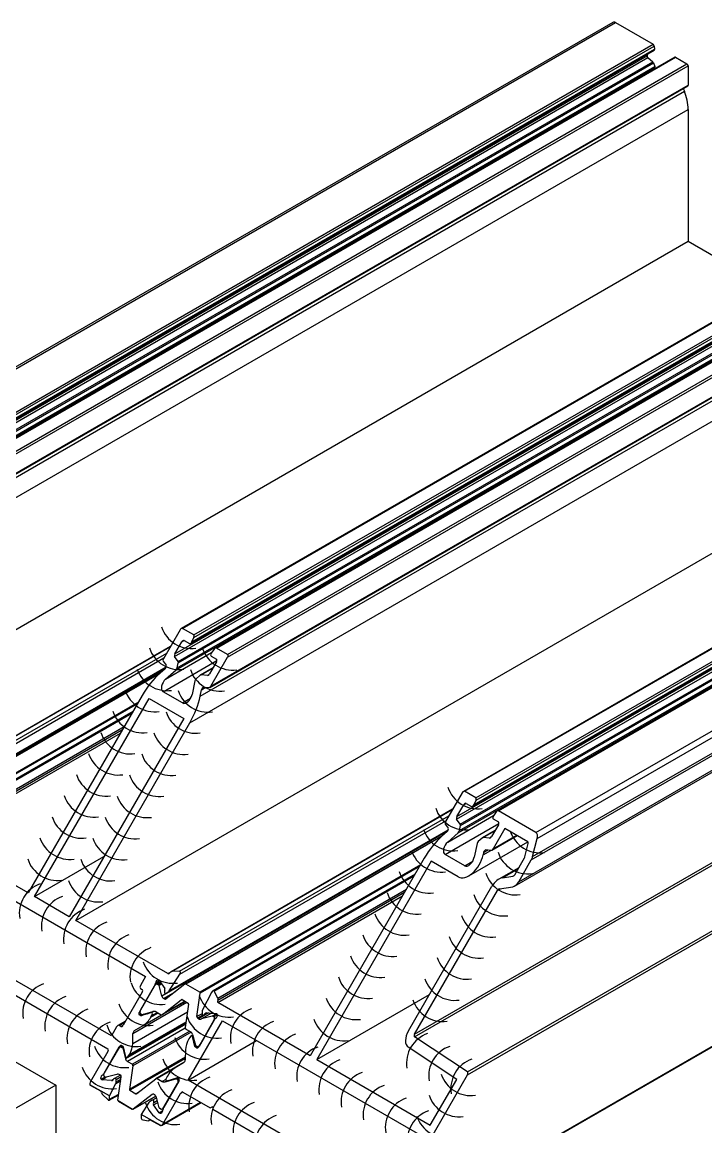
# Model space of a CAD drawing. Header units: millimetres. Extents: x 221 to 2771, y 196 to 840.
# Drawn here: x 2251.6 to 2299.6, y 642.1 to 719.6 of the extents above; entities that cross this region are included whole.
import ezdxf

# ---------------------------------------------------------------- set-up
doc = ezdxf.new("R2010")
doc.units = ezdxf.units.MM

# ---------------------------------------------------------------- blocks, each defined once
blk = doc.blocks.new('D09191 - 3D')
at = {"color": 11, "ltscale": 0.5}
for p, q in [((953.817, 1547.351), (957.353, 1549.392)), ((962.656, 1546.33), (957.353, 1549.392)), ((959.121, 1544.289), (953.817, 1547.351)), ((953.817, 1547.351), (953.817, 1538.369)), ((959.121, 1544.289), (962.656, 1546.33)), ((962.656, 1534.082), (962.656, 1546.33)), ((959.121, 1532.041), (959.121, 1544.289)), ((948.868, 1541.226), (952.403, 1543.267)), ((953.817, 1542.451), (952.403, 1543.267)), ((953.817, 1538.369), (948.868, 1541.226)), ((948.868, 1541.226), (948.868, 1537.96)), ((971.691, 1540.094), (974.873, 1541.932)), ((974.873, 1541.932), (978.409, 1539.891)), ((971.695, 1523.798), (971.691, 1540.094)), ((971.691, 1540.094), (975.227, 1538.054)), ((975.227, 1538.054), (978.409, 1539.891)), ((978.409, 1539.891), (978.412, 1523.594)), ((948.868, 1537.96), (946.732, 1536.727)), ((948.868, 1537.96), (959.121, 1532.041)), ((975.231, 1521.757), (975.227, 1538.054)), ((946.732, 1536.727), (960.846, 1528.579)), ((946.732, 1533.053), (946.732, 1536.727)), ((959.121, 1532.041), (962.656, 1534.082)), ((960.846, 1524.905), (946.732, 1533.053)), ((960.52, 1532.849), (964.381, 1530.62)), ((964.381, 1530.62), (960.846, 1528.579)), ((964.381, 1530.62), (964.381, 1526.946)), ((992.382, 1529.17), (988.847, 1527.128)), ((992.382, 1529.17), (997.686, 1526.108)), ((960.846, 1528.579), (960.846, 1524.905)), ((968.658, 1528.151), (965.123, 1526.11)), ((968.658, 1528.151), (971.694, 1526.399)), ((964.381, 1526.946), (960.846, 1524.905)), ((988.847, 1514.88), (988.847, 1527.128)), ((988.847, 1527.128), (994.15, 1524.067)), ((965.123, 1526.11), (979.236, 1517.963)), ((965.123, 1522.436), (965.123, 1526.11)), ((997.686, 1526.108), (994.15, 1524.067)), ((997.686, 1526.108), (997.686, 1517.126)), ((971.695, 1523.798), (975.231, 1521.757)), ((978.412, 1523.594), (975.231, 1521.757)), ((994.15, 1524.067), (994.15, 1515.085)), ((977.482, 1523.057), (982.772, 1520.004)), ((979.236, 1514.288), (965.123, 1522.436)), ((982.772, 1520.004), (979.236, 1517.963)), ((982.772, 1520.004), (982.772, 1516.329)), ((979.236, 1517.963), (979.236, 1514.288)), ((997.686, 1517.126), (994.15, 1515.085)), ((997.686, 1517.126), (1002.635, 1514.269)), ((982.772, 1516.329), (979.236, 1514.288)), ((988.847, 1514.88), (986.711, 1513.648)), ((999.1, 1508.961), (988.847, 1514.88)), ((994.15, 1515.085), (999.1, 1512.228)), ((1002.635, 1514.269), (999.1, 1512.228)), ((1002.635, 1514.269), (1002.635, 1511.002)), ((986.711, 1513.648), (1000.825, 1505.5)), ((986.711, 1509.973), (986.711, 1513.648)), ((999.1, 1512.228), (999.1, 1508.961)), ((1002.635, 1511.002), (999.1, 1508.961)), ((1000.825, 1501.825), (986.711, 1509.973)), ((1000.5, 1509.77), (1004.361, 1507.541)), ((1004.361, 1507.541), (1000.825, 1505.5)), ((1004.361, 1507.541), (1004.361, 1503.866)), ((1000.825, 1505.5), (1000.825, 1501.825)), ((1004.361, 1503.866), (1000.825, 1501.825))]:
    blk.add_line(p, q, dxfattribs=at)

msp = doc.modelspace()

# ---------------------------------------------------------------- linework, layer by layer
at = {"color": 252, "linetype": 'Continuous'}
for p, q in [((2293.036, 719.612), (2240.916, 689.523)), ((2241.199, 689.551), (2293.236, 719.592)), ((2293.236, 719.592), (2295.867, 718.073)), ((2243.606, 687.436), (2295.957, 717.658)), ((2243.704, 687.552), (2295.981, 717.731)), ((2243.83, 688.033), (2295.867, 718.073)), ((2243.844, 687.863), (2295.951, 717.944)), ((2295.951, 717.944), (2295.981, 717.731)), ((2242.483, 686.531), (2295.508, 717.141)), ((2242.503, 686.709), (2295.445, 717.272)), ((2242.734, 686.174), (2295.85, 716.837)), ((2242.746, 686.076), (2295.902, 716.762)), ((2297.395, 717.163), (2245.333, 687.108)), ((2245.417, 687.116), (2297.455, 717.157)), ((2246.208, 686.66), (2298.245, 716.7)), ((2295.445, 717.362), (2295.445, 717.272)), ((2295.508, 717.141), (2295.85, 716.837)), ((2295.902, 716.762), (2295.999, 716.511)), ((2297.455, 717.157), (2298.245, 716.7)), ((2242.59, 685.581), (2295.999, 716.413)), ((2242.675, 685.727), (2295.999, 716.511)), ((2246.208, 686.464), (2298.33, 716.553)), ((2295.999, 716.413), (2295.933, 716.319)), ((2298.33, 716.553), (2298.33, 715.205)), ((2244.955, 684.352), (2298.305, 715.15)), ((2245.04, 684.442), (2298.33, 715.205)), ((2244.276, 683.731), (2298.065, 714.782)), ((2297.992, 714.97), (2298.065, 714.782)), ((2243.552, 681.863), (2298.33, 713.486)), ((2298.33, 713.486), (2298.33, 704.24)), ((2314.816, 707.105), (2262.754, 677.051)), ((2262.839, 677.059), (2314.876, 707.099)), ((2263.629, 676.603), (2315.666, 706.643)), ((2262.302, 675.279), (2315.244, 705.842)), ((2263.405, 676.006), (2315.756, 706.228)), ((2263.503, 676.122), (2315.78, 706.301)), ((2263.643, 676.433), (2315.75, 706.514)), ((2262.282, 675.101), (2315.307, 705.711)), ((2262.474, 674.298), (2315.798, 705.081)), ((2262.533, 674.744), (2315.649, 705.407)), ((2262.545, 674.646), (2315.701, 705.332)), ((2317.194, 705.733), (2265.132, 675.678)), ((2265.216, 675.687), (2317.254, 705.727)), ((2266.007, 675.23), (2318.044, 705.271)), ((2266.007, 675.034), (2318.129, 705.124)), ((2262.389, 674.151), (2315.798, 704.983)), ((2235.545, 667.995), (2298.33, 704.24)), ((2264.754, 672.923), (2318.104, 703.721)), ((2264.839, 673.012), (2318.129, 703.776)), ((2298.33, 704.24), (2304.091, 700.914)), ((2264.075, 672.301), (2317.864, 703.353)), ((2263.35, 670.434), (2318.129, 702.056)), ((2334.615, 695.676), (2282.553, 665.621)), ((2282.638, 665.629), (2334.675, 695.67)), ((2283.428, 665.173), (2335.465, 695.214)), ((2283.442, 665.003), (2335.549, 695.084)), ((2282.081, 663.671), (2335.106, 694.281)), ((2282.101, 663.849), (2335.043, 694.412)), ((2283.204, 664.576), (2335.555, 694.798)), ((2283.302, 664.692), (2335.579, 694.871)), ((2336.993, 694.303), (2284.931, 664.248)), ((2285.015, 664.257), (2337.053, 694.297)), ((2282.188, 662.721), (2335.597, 693.553)), ((2282.273, 662.868), (2335.597, 693.651)), ((2282.332, 663.314), (2335.448, 693.978)), ((2282.344, 663.216), (2335.5, 693.902)), ((2255.344, 656.565), (2318.129, 692.81)), ((2287.647, 662.738), (2339.684, 692.778)), ((2287.742, 662.316), (2339.938, 692.448)), ((2287.322, 660.81), (2340.275, 691.379)), ((2287.418, 661.041), (2340.247, 691.539)), ((2286.437, 659.276), (2340.275, 690.357)), ((2286.154, 658.978), (2340.193, 690.174)), ((2279.127, 648.574), (2339.427, 683.385)), ((2279.124, 648.38), (2339.509, 683.24)), ((2282.839, 645.729), (2343.443, 680.715)), ((2282.842, 645.923), (2343.361, 680.86)), ((2262.669, 676.961), (2261.502, 674.939)), ((2263.629, 676.603), (2262.839, 677.059)), ((2263.503, 676.122), (2263.643, 676.433)), ((2261.995, 675.793), (2242.241, 664.39)), ((2242.292, 664.406), (2261.984, 675.774)), ((2262.302, 675.279), (2262.782, 676.112)), ((2262.782, 676.112), (2262.952, 676.21)), ((2262.952, 676.21), (2263.32, 675.998)), ((2265.063, 675.613), (2264.863, 675.337)), ((2266.007, 675.23), (2265.216, 675.687)), ((2242.836, 664.427), (2261.73, 675.334)), ((2242.863, 664.211), (2261.529, 674.987)), ((2261.474, 672.622), (2265.248, 674.801)), ((2261.653, 673.498), (2264.881, 675.362)), ((2262.533, 674.744), (2262.282, 675.101)), ((2264.839, 673.012), (2266.007, 675.034)), ((2264.847, 675.116), (2265.215, 674.904)), ((2241.886, 662.889), (2261.677, 674.315)), ((2242.037, 662.977), (2261.677, 674.315)), ((2242.114, 663.054), (2261.693, 674.356)), ((2261.613, 674.227), (2261.268, 673.922)), ((2261.483, 674.761), (2261.685, 674.472)), ((2261.653, 673.498), (2262.389, 674.151)), ((2262.474, 674.298), (2262.545, 674.646)), ((2264.982, 674.304), (2264.095, 673.792)), ((2264.155, 673.808), (2264.966, 674.276)), ((2265.215, 674.708), (2264.734, 673.875)), ((2263.713, 673.387), (2263.516, 672.423)), ((2264.064, 673.769), (2263.798, 673.534)), ((2264.589, 673.769), (2264.155, 673.808)), ((2264.589, 673.769), (2264.709, 673.839)), ((2262.847, 671.829), (2261.474, 672.622)), ((2264.075, 672.301), (2264.167, 672.752)), ((2264.167, 672.752), (2264.47, 672.927)), ((2264.343, 672.938), (2264.694, 672.907)), ((2275.906, 633.779), (2343.418, 672.753)), ((2275.991, 633.868), (2343.443, 672.807)), ((2260.013, 672.36), (2252.006, 658.492)), ((2252.459, 658.231), (2260.491, 672.144)), ((2260.491, 672.144), (2262.924, 670.74)), ((2262.847, 671.829), (2263.412, 672.156)), ((2259.366, 671.239), (2245.161, 663.039)), ((2245.27, 663.022), (2259.296, 671.119)), ((2245.524, 662.54), (2258.752, 670.177)), ((2262.924, 670.74), (2254.891, 656.826)), ((2255.344, 656.565), (2263.35, 670.434)), ((2245.514, 662.398), (2258.634, 669.972)), ((2245.529, 662.231), (2258.482, 669.709)), ((2282.468, 665.531), (2281.301, 663.509)), ((2283.428, 665.173), (2282.638, 665.629)), ((2282.581, 664.682), (2282.751, 664.78)), ((2282.751, 664.78), (2283.119, 664.568)), ((2283.302, 664.692), (2283.442, 665.003)), ((2281.794, 664.363), (2262.04, 652.96)), ((2262.091, 652.976), (2281.783, 664.344)), ((2282.101, 663.849), (2282.581, 664.682)), ((2284.862, 664.184), (2284.662, 663.907)), ((2287.647, 662.738), (2285.015, 664.257)), ((2262.635, 652.997), (2281.529, 663.904)), ((2262.662, 652.781), (2281.328, 663.557)), ((2281.273, 661.192), (2285.047, 663.371)), ((2281.282, 663.331), (2281.484, 663.043)), ((2281.452, 662.068), (2284.68, 663.932)), ((2282.332, 663.314), (2282.081, 663.671)), ((2282.273, 662.868), (2282.344, 663.216)), ((2285.014, 663.278), (2284.533, 662.445)), ((2284.646, 663.686), (2285.014, 663.474)), ((2261.685, 651.46), (2281.476, 662.885)), ((2261.836, 651.547), (2281.476, 662.885)), ((2261.913, 651.624), (2281.492, 662.927)), ((2281.411, 662.797), (2281.067, 662.492)), ((2281.452, 662.068), (2282.188, 662.721)), ((2284.781, 662.874), (2283.894, 662.362)), ((2283.954, 662.378), (2284.765, 662.846)), ((2284.388, 662.34), (2284.508, 662.409)), ((2284.553, 661.493), (2286.33, 662.518)), ((2285.466, 663.017), (2284.638, 661.582)), ((2284.638, 661.582), (2286.295, 662.539)), ((2287.081, 662.085), (2285.466, 663.017)), ((2252.006, 658.492), (2245.529, 662.231)), ((2282.928, 659.689), (2287.08, 662.085)), ((2283.512, 661.957), (2283.315, 660.993)), ((2283.863, 662.34), (2283.597, 662.104)), ((2284.388, 662.34), (2283.954, 662.378)), ((2286.874, 661.034), (2287.11, 661.958)), ((2287.418, 661.041), (2287.742, 662.316)), ((2252.459, 658.231), (2257.323, 661.039)), ((2279.812, 660.931), (2271.805, 647.062)), ((2282.646, 660.4), (2281.273, 661.192)), ((2283.933, 661.159), (2284.485, 661.478)), ((2283.966, 661.322), (2283.933, 661.159)), ((2283.966, 661.322), (2284.269, 661.497)), ((2284.493, 661.477), (2284.142, 661.508)), ((2286.157, 659.771), (2286.846, 660.964)), ((2246.137, 660.77), (2260.251, 652.622)), ((2280.29, 660.714), (2272.258, 646.801)), ((2282.193, 659.616), (2280.29, 660.714)), ((2282.646, 660.4), (2283.211, 660.726)), ((2286.442, 660.266), (2285.042, 659.458)), ((2285.289, 659.55), (2286.399, 660.191)), ((2286.437, 659.276), (2287.322, 660.81)), ((2279.165, 659.809), (2264.96, 651.609)), ((2265.069, 651.592), (2279.095, 659.689)), ((2285.289, 659.55), (2286.031, 659.666)), ((2286.031, 659.666), (2286.113, 659.714)), ((2265.313, 650.969), (2278.433, 658.543)), ((2265.323, 651.11), (2278.551, 658.747)), ((2278.702, 648.819), (2284.561, 658.967)), ((2279.127, 648.574), (2284.959, 658.675)), ((2284.959, 658.675), (2285.161, 658.792)), ((2285.084, 658.78), (2286.017, 658.927)), ((2254.891, 656.826), (2252.459, 658.231)), ((2265.328, 650.801), (2278.281, 658.279)), ((2257.847, 648.458), (2243.733, 656.605)), ((2261.821, 652.826), (2255.344, 656.565)), ((2243.068, 655.944), (2257.606, 647.551)), ((2260.251, 652.622), (2259.883, 651.985)), ((2260.937, 652.161), (2261.21, 652.319)), ((2261.142, 652.369), (2261.198, 652.336)), ((2261.198, 652.336), (2261.592, 651.776)), ((2261.821, 652.826), (2262.002, 652.931)), ((2261.913, 651.624), (2262.662, 652.781)), ((2262.635, 652.997), (2262.091, 652.976)), ((2259.813, 650.132), (2260.879, 651.979)), ((2259.883, 651.789), (2260.011, 651.716)), ((2260.879, 651.979), (2260.884, 651.981)), ((2261.592, 651.637), (2261.581, 651.607)), ((2261.685, 651.46), (2261.836, 651.547)), ((2265.323, 651.11), (2265.069, 651.592)), ((2260.011, 651.52), (2258.681, 649.217)), ((2259.359, 648.625), (2263.154, 650.816)), ((2264.868, 651.507), (2264.241, 650.281)), ((2271.805, 647.062), (2265.328, 650.801)), ((2272.258, 646.801), (2280.177, 651.372)), ((2259.344, 647.918), (2263.191, 650.138)), ((2259.813, 650.132), (2259.853, 650.155)), ((2259.813, 649.936), (2259.926, 650.001)), ((2260.376, 650.01), (2259.952, 649.884)), ((2259.952, 649.884), (2260.147, 649.996)), ((2260.376, 650.01), (2260.53, 650.099)), ((2260.671, 650.089), (2260.376, 650.01)), ((2260.628, 649.78), (2261.119, 650.063)), ((2260.671, 650.089), (2260.814, 650.172)), ((2260.689, 649.887), (2261.057, 650.099)), ((2264.213, 650.175), (2264.213, 650)), ((2264.333, 649.931), (2264.58, 650.074)), ((2264.393, 649.984), (2264.553, 650.077)), ((2264.393, 649.984), (2264.413, 650.009)), ((2264.413, 650.009), (2264.533, 650.078)), ((2264.533, 650.078), (2265.215, 650.018)), ((2265.215, 650.018), (2265.271, 649.985)), ((2258.844, 649.498), (2258.299, 649.184)), ((2258.384, 649.193), (2258.808, 649.437)), ((2258.511, 649.119), (2258.681, 649.217)), ((2258.964, 646.956), (2263.078, 649.331)), ((2259.049, 647.045), (2263.084, 649.375)), ((2259.11, 647.152), (2263.095, 649.452)), ((2259.476, 648.828), (2261.397, 649.937)), ((2259.895, 649.888), (2259.813, 649.936)), ((2259.895, 649.888), (2260.028, 649.964)), ((2260.082, 649.194), (2261.358, 649.931)), ((2260.628, 649.78), (2260.689, 649.887)), ((2263.235, 645.347), (2265.639, 649.511)), ((2265.065, 649.562), (2263.999, 647.715)), ((2265.639, 649.511), (2279.753, 641.364)), ((2258.214, 649.095), (2257.847, 648.458)), ((2258.511, 649.119), (2258.384, 649.193)), ((2259.344, 647.918), (2259.359, 648.625)), ((2259.476, 648.828), (2260.082, 649.194)), ((2263.559, 648.514), (2263.433, 648.441)), ((2258.398, 647.682), (2258.568, 647.78)), ((2258.568, 647.78), (2258.651, 647.732)), ((2258.683, 647.685), (2258.847, 646.994)), ((2263.235, 645.347), (2268.044, 648.123)), ((2263.348, 648.352), (2263.287, 648.245)), ((2263.55, 648.403), (2263.584, 648.423)), ((2263.714, 647.712), (2263.55, 648.403)), ((2263.714, 647.712), (2263.803, 647.763)), ((2263.746, 647.665), (2263.859, 647.73)), ((2263.829, 647.617), (2263.746, 647.665)), ((2263.829, 647.617), (2263.999, 647.715)), ((2282.087, 645.406), (2278.685, 647.654)), ((2282.842, 645.923), (2279.124, 648.38)), ((2257.606, 647.355), (2256.362, 645.2)), ((2258.313, 647.535), (2257.352, 645.869)), ((2259.049, 647.045), (2259.11, 647.152)), ((2263.052, 647.479), (2263.038, 646.772)), ((2262.921, 646.569), (2262.315, 646.203)), ((2272.258, 646.801), (2280.234, 642.196)), ((2257.126, 645.412), (2257.408, 645.576)), ((2257.182, 645.38), (2257.126, 645.412)), ((2257.182, 645.38), (2257.49, 645.557)), ((2257.864, 645.319), (2257.182, 645.38)), ((2257.203, 645.693), (2257.309, 645.754)), ((2257.332, 645.835), (2257.335, 645.837)), ((2257.864, 645.319), (2257.984, 645.388)), ((2258.004, 645.413), (2257.984, 645.388)), ((2258.482, 645.707), (2258.064, 645.466)), ((2258.184, 645.397), (2258.544, 645.604)), ((2258.184, 645.222), (2258.518, 645.414)), ((2258.184, 645.222), (2258.184, 645.397)), ((2261.769, 645.617), (2261.708, 645.51)), ((2261.764, 645.31), (2262.445, 645.513)), ((2262.501, 645.509), (2262.584, 645.461)), ((2277.349, 637.199), (2263.235, 645.347)), ((2275.991, 633.868), (2282.839, 645.729)), ((2280.234, 642.196), (2282.087, 645.406)), ((2257.707, 644.239), (2256.338, 645.03)), ((2256.367, 645.007), (2257.074, 644.599)), ((2257.707, 644.239), (2258.156, 645.116)), ((2258.156, 645.116), (2258.505, 645.318)), ((2261.538, 643.453), (2262.5, 645.119)), ((2257.212, 644.366), (2257.611, 643.968)), ((2257.7, 643.94), (2258.365, 644.324)), ((2257.724, 644.003), (2257.707, 644.239)), ((2257.724, 644.003), (2258.373, 644.377)), ((2260.483, 643.773), (2259.948, 642.945)), ((2260.712, 643.938), (2260.561, 643.85)), ((2260.712, 643.938), (2261.012, 644.111)), ((2260.805, 643.76), (2261.066, 643.911)), ((2260.805, 643.621), (2261.098, 643.791)), ((2260.805, 643.76), (2260.816, 643.79)), ((2260.816, 643.79), (2261.061, 643.931)), ((2261.368, 642.171), (2264.147, 643.776)), ((2261.453, 642.261), (2262.698, 644.416)), ((2261.453, 642.261), (2264.112, 643.796)), ((2262.698, 644.416), (2262.867, 644.514)), ((2262.867, 644.514), (2264.791, 643.404)), ((2261.198, 643.061), (2260.805, 643.621)), ((2261.198, 643.061), (2261.456, 643.21)), ((2261.255, 643.028), (2261.198, 643.061)), ((2261.255, 643.028), (2261.425, 643.126)), ((2264.791, 643.404), (2264.96, 643.502)), ((2264.791, 643.404), (2264.96, 643.502)), ((2264.96, 643.502), (2264.96, 643.306)), ((2264.96, 643.306), (2269.486, 640.694)), ((2259.948, 642.945), (2259.931, 642.729)), ((2261.317, 642.155), (2259.948, 642.945)), ((2260.045, 642.563), (2260.444, 642.5)), ((2260.475, 642.505), (2260.587, 642.57)), ((2260.498, 642.543), (2260.565, 642.582)), ((2260.581, 642.574), (2261.288, 642.166))]:
    msp.add_line(p, q, dxfattribs=at)
at = {"color": 32, "linetype": 'Continuous'}
for p, q in [((2261.633, 674.248), (2241.595, 662.68)), ((2261.309, 673.958), (2243.229, 663.521)), ((2261.223, 673.882), (2243.285, 663.526)), ((2259.746, 671.897), (2244.265, 662.961)), ((2259.675, 671.775), (2244.288, 662.892)), ((2281.432, 662.818), (2261.394, 651.25)), ((2281.109, 662.529), (2263.028, 652.091)), ((2281.023, 662.452), (2263.084, 652.097)), ((2279.545, 660.468), (2264.064, 651.531)), ((2279.474, 660.346), (2264.086, 651.462)), ((2260.859, 651.944), (2259.897, 650.279)), ((2261.269, 652.235), (2260.972, 652.064)), ((2261.296, 652.197), (2261.085, 652.075)), ((2261.173, 652.024), (2261.085, 652.075)), ((2261.347, 652.124), (2261.173, 652.024)), ((2261.369, 652.093), (2261.195, 651.993)), ((2261.394, 651.25), (2261.195, 651.993)), ((2262.304, 651.527), (2261.518, 651.074)), ((2263.014, 652.082), (2261.698, 651.054)), ((2264.064, 651.531), (2263.084, 652.097)), ((2261.419, 649.947), (2263.039, 650.882)), ((2261.44, 649.961), (2262.756, 650.989)), ((2263.037, 650.883), (2261.44, 649.961)), ((2261.592, 651.031), (2261.518, 651.074)), ((2261.887, 651.201), (2261.592, 651.031)), ((2262.784, 651.005), (2262.756, 650.989)), ((2262.827, 651.004), (2263.247, 650.762)), ((2263.854, 649.809), (2264.086, 651.462)), ((2259.897, 650.017), (2259.986, 649.966)), ((2260.023, 649.963), (2260.766, 650.162)), ((2260.981, 650.143), (2261.335, 649.939)), ((2263.269, 650.693), (2263.037, 649.039)), ((2264.213, 650.016), (2263.854, 649.809)), ((2264.661, 650.067), (2263.961, 649.663)), ((2264.876, 650.048), (2264.177, 649.644)), ((2265.218, 650.016), (2264.919, 649.843)), ((2265.24, 650.003), (2264.957, 649.84)), ((2263.071, 649.279), (2258.849, 646.841)), ((2264.256, 649.919), (2263.888, 649.706)), ((2263.961, 649.663), (2263.888, 649.706)), ((2264.083, 647.862), (2265.045, 649.528)), ((2264.919, 649.843), (2264.177, 649.644)), ((2265.045, 649.789), (2264.957, 649.84)), ((2265.303, 649.938), (2265.045, 649.789)), ((2263.035, 649.01), (2258.973, 646.665)), ((2263.343, 648.779), (2259.326, 646.461)), ((2263.447, 648.717), (2259.36, 646.358)), ((2263.071, 648.937), (2263.424, 648.733)), ((2263.548, 648.556), (2263.747, 647.813)), ((2257.332, 645.835), (2258.398, 647.682)), ((2258.606, 647.758), (2258.427, 647.655)), ((2258.653, 647.731), (2258.54, 647.666)), ((2258.54, 647.666), (2258.628, 647.615)), ((2258.691, 647.651), (2258.628, 647.615)), ((2263.769, 647.782), (2263.857, 647.731)), ((2263.97, 647.743), (2264.037, 647.781)), ((2258.7, 647.613), (2258.65, 647.584)), ((2258.65, 647.584), (2258.849, 646.841)), ((2263.042, 646.964), (2259.128, 644.704)), ((2263.04, 646.881), (2259.15, 644.636)), ((2258.973, 646.665), (2259.326, 646.461)), ((2259.36, 646.358), (2259.128, 644.704)), ((2262.94, 646.583), (2260.978, 645.45)), ((2257.44, 645.557), (2257.352, 645.608)), ((2258.22, 645.753), (2257.478, 645.554)), ((2258.31, 643.935), (2258.543, 645.588)), ((2258.509, 645.691), (2258.435, 645.734)), ((2259.641, 644.408), (2260.957, 645.436)), ((2262.164, 646.094), (2261.062, 645.458)), ((2261.062, 645.458), (2261.416, 645.254)), ((2261.673, 645.403), (2261.416, 645.254)), ((2261.631, 645.235), (2262.374, 645.434)), ((2262.503, 645.509), (2262.374, 645.434)), ((2262.525, 645.496), (2262.411, 645.431)), ((2262.411, 645.431), (2262.5, 645.38)), ((2262.605, 645.441), (2262.5, 645.38)), ((2259.15, 644.636), (2259.57, 644.393)), ((2262.584, 645.266), (2261.518, 643.418)), ((2261.759, 645.309), (2261.631, 645.235)), ((2259.341, 643.296), (2258.314, 643.889)), ((2258.338, 643.869), (2259.318, 643.304)), ((2259.369, 643.306), (2260.969, 644.23)), ((2260.699, 644.343), (2259.383, 643.316)), ((2260.969, 644.231), (2259.383, 643.316)), ((2259.766, 644.506), (2259.57, 644.393)), ((2260.741, 644.368), (2260.699, 644.343)), ((2260.878, 644.323), (2260.805, 644.366)), ((2261.202, 643.404), (2261.003, 644.147)), ((2261.312, 643.322), (2261.223, 643.373)), ((2261.425, 643.333), (2261.495, 643.374))]:
    msp.add_line(p, q, dxfattribs=at)
at = {"color": 252, "linetype": 'Continuous', "flags": 128}
for points in [[(2257.611, 643.968), (2257.631, 643.951), (2257.653, 643.939), (2257.673, 643.934), (2257.691, 643.936), (2257.707, 643.945), (2257.717, 643.959), (2257.723, 643.979), (2257.724, 644.003)], [(2260.581, 642.574), (2260.567, 642.581), (2260.553, 642.585), (2260.539, 642.585), (2260.527, 642.583), (2260.517, 642.577), (2260.508, 642.568), (2260.502, 642.557), (2260.498, 642.543)]]:
    msp.add_lwpolyline(points, dxfattribs=at)
at = {"color": 252, "linetype": 'Continuous'}
for centre, radius, start, end in [((2293.119, 719.43), 0.2, 54.19574, 114.49446), ((2295.765, 717.915), 0.188, 8.69094, 57.09152), ((2295.915, 717.712), 0.0689, 308.35181, 15.72399), ((2295.633, 717.281), 0.188, 182.93491, 228.37172), ((2295.717, 716.69), 0.198, 21.03581, 47.65699), ((2297.42, 717.109), 0.0588, 53.48104, 115.2071), ((2298.146, 716.545), 0.184, 2.60583, 57.39417), ((2295.901, 716.462), 0.11, 333.43908, 26.56092), ((2298.269, 715.2), 0.0609, 305.9803, 5.33037), ((2294.685, 713.416), 3.645, 1.10818, 22.0212), ((2256.44, 645.13), 0.143, 224.6051, 239.42387), ((2256.972, 644.441), 0.188, 9.22576, 57.08326), ((2257.351, 644.505), 0.196, 189.84778, 224.89327), ((2260.099, 642.722), 0.168, 177.66501, 251.02758), ((2260.452, 642.546), 0.0464, 260.03984, 355.65831), ((2261.332, 642.239), 0.0854, 239.05476, 259.96404)]:
    msp.add_arc(centre, radius, start, end, dxfattribs=at)
at = {"color": 7}
for centre, start, end in [((2263.465, 677.851), 198.05739, 278.11961), ((2262.611, 676.371), 198.05739, 278.11961), ((2266.338, 676.339), 198.05739, 278.11961), ((2261.756, 674.89), 198.05739, 278.11961), ((2265.483, 674.859), 198.05739, 278.11961), ((2260.901, 673.41), 198.05739, 278.11961), ((2264.629, 673.378), 198.05739, 278.11961), ((2260.046, 671.929), 198.05739, 278.11961), ((2263.774, 671.898), 198.05739, 278.11961), ((2259.192, 670.449), 198.05739, 278.11961), ((2262.919, 670.418), 198.05739, 278.11961), ((2258.337, 668.969), 198.05739, 278.11961), ((2262.065, 668.937), 198.05739, 278.11961), ((2257.482, 667.488), 198.05739, 278.11961), ((2261.21, 667.457), 198.05739, 278.11961), ((2283.562, 666.6), 198.05739, 278.11961), ((2256.628, 666.008), 198.05739, 278.11961), ((2260.355, 665.976), 198.05739, 278.11961), ((2282.707, 665.119), 198.05739, 278.11961), ((2255.773, 664.528), 198.05739, 278.11961), ((2259.5, 664.496), 198.05739, 278.11961), ((2281.852, 663.639), 198.05739, 278.11961), ((2287.932, 663.513), 198.05739, 278.11961), ((2254.918, 663.047), 198.05739, 278.11961), ((2258.646, 663.016), 198.05739, 278.11961), ((2254.064, 661.567), 198.05739, 278.11961), ((2257.791, 661.535), 198.05739, 278.11961), ((2280.998, 662.158), 198.05739, 278.11961), ((2287.078, 662.033), 198.05739, 278.11961), ((2256.936, 660.055), 198.05739, 278.11961), ((2280.143, 660.678), 198.05739, 278.11961), ((2286.223, 660.552), 198.05739, 278.11961), ((2253.584, 657.062), 109.26769, 189.3299), ((2279.288, 659.198), 198.05739, 278.11961), ((2255.137, 656.165), 109.26769, 189.3299), ((2285.368, 659.072), 198.05739, 278.11961), ((2256.691, 655.269), 109.26769, 189.3299), ((2278.433, 657.717), 198.05739, 278.11961), ((2258.245, 654.372), 109.26769, 189.3299), ((2284.514, 657.592), 198.05739, 278.11961), ((2259.798, 653.475), 109.26769, 189.3299), ((2277.579, 656.237), 198.05739, 278.11961), ((2283.659, 656.111), 198.05739, 278.11961), ((2261.352, 652.578), 109.26769, 189.3299), ((2276.724, 654.757), 198.05739, 278.11961), ((2282.804, 654.631), 198.05739, 278.11961), ((2262.172, 654.346), 198.05739, 278.11961), ((2275.869, 653.276), 198.05739, 278.11961), ((2281.949, 653.15), 198.05739, 278.11961), ((2253.82, 650.043), 109.26769, 189.3299), ((2261.318, 652.866), 198.05739, 278.11961), ((2255.374, 649.146), 109.26769, 189.3299), ((2266.109, 651.975), 198.05739, 278.11961), ((2275.015, 651.796), 198.05739, 278.11961), ((2281.095, 651.67), 198.05739, 278.11961), ((2256.927, 648.25), 109.26769, 189.3299), ((2260.463, 651.386), 198.05739, 278.11961), ((2268.397, 648.29), 109.26769, 189.3299), ((2258.481, 647.353), 109.26769, 189.3299), ((2259.608, 649.905), 198.05739, 278.11961), ((2265.255, 650.494), 198.05739, 278.11961), ((2269.95, 647.393), 109.26769, 189.3299), ((2274.16, 650.315), 198.05739, 278.11961), ((2271.504, 646.496), 109.26769, 189.3299), ((2280.764, 646.543), 109.26769, 189.3299), ((2258.753, 648.425), 198.05739, 278.11961), ((2264.4, 649.014), 198.05739, 278.11961), ((2273.058, 645.6), 109.26769, 189.3299), ((2282.318, 645.647), 109.26769, 189.3299), ((2257.899, 646.944), 198.05739, 278.11961), ((2263.545, 647.533), 198.05739, 278.11961), ((2274.611, 644.703), 109.26769, 189.3299), ((2283.871, 644.75), 109.26769, 189.3299), ((2265.481, 643.491), 109.26769, 189.3299), ((2276.165, 643.806), 109.26769, 189.3299), ((2283.089, 646.461), 198.05739, 278.11961), ((2263.197, 645.909), 198.05739, 278.11961), ((2267.035, 642.594), 109.26769, 189.3299), ((2277.718, 642.909), 109.26769, 189.3299), ((2268.588, 641.697), 109.26769, 189.3299), ((2279.272, 642.012), 109.26769, 189.3299), ((2282.235, 644.981), 198.05739, 278.11961), ((2262.343, 644.428), 198.05739, 278.11961), ((2280.825, 641.115), 109.26769, 189.3299), ((2270.142, 640.8), 109.26769, 189.3299), ((2281.38, 643.5), 198.05739, 278.11961)]:
    msp.add_arc(centre, 2.199, start, end, dxfattribs=at)
at = {"color": 32, "linetype": 'Continuous'}
for centre, radius, start, end in [((2258.389, 643.955), 0.0994, 221.52053, 239.18947), ((2259.345, 643.349), 0.0532, 238.50534, 265.38482)]:
    msp.add_arc(centre, radius, start, end, dxfattribs=at)
at = {"color": 252, "linetype": 'Continuous'}
for centre, major_axis, start_param, end_param in [((2262.754, 676.912), (0.085, 0.147), 0.000041, 1.570837), ((2263.544, 676.456), (0.085, 0.147), 4.886963, 6.283226), ((2262.867, 676.063), (0.085, 0.147), 0.000041, 1.570837), ((2263.405, 676.145), (0.085, 0.147), 3.141633, 4.886963), ((2265.132, 675.54), (0.085, 0.147), 0.000041, 1.396304), ((2261.587, 674.89), (0.085, 0.147), 1.570837, 2.879834), ((2262.386, 675.23), (0.085, 0.147), 1.570837, 2.879834), ((2264.932, 675.263), (0.085, 0.147), 1.396304, 3.141633), ((2265.13, 674.757), (0.085, 0.147), 4.71243, 6.283226), ((2265.922, 675.083), (0.085, 0.147), 4.71243, 6.283226), ((2261.581, 674.343), (0.085, 0.147), 4.188831, 6.021427), ((2262.358, 674.267), (0.085, 0.147), 4.188831, 5.236028), ((2262.429, 674.615), (0.085, 0.147), 5.236028, 6.021427), ((2261.993, 671.217), (1.98, 3.429), 1.047238, 1.570837), ((2261.757, 673.112), (0.283, 0.49), 1.047238, 3.141633), ((2263.829, 673.418), (0.085, 0.147), 1.047238, 2.094436), ((2264.095, 673.653), (0.085, 0.147), 0.26184, 1.047238), ((2264.649, 673.924), (0.085, 0.147), 3.403433, 4.71243), ((2264.283, 672.783), (0.085, 0.147), 0.26184, 2.094436), ((2264.754, 673.061), (0.085, 0.147), 3.403433, 4.71243), ((2263.129, 672.319), (0.283, 0.49), 3.141633, 5.236028), ((2261.371, 671.577), (1.98, 3.429), 4.71243, 5.236028), ((2282.553, 665.482), (0.085, 0.147), 0.000041, 1.570837), ((2282.666, 664.633), (0.085, 0.147), 0.000041, 1.570837), ((2283.343, 665.026), (0.085, 0.147), 4.886963, 6.283226), ((2283.204, 664.715), (0.085, 0.147), 3.141633, 4.886963), ((2284.931, 664.11), (0.085, 0.147), 0.000041, 1.396304), ((2281.386, 663.46), (0.085, 0.147), 1.570837, 2.879834), ((2282.185, 663.8), (0.085, 0.147), 1.570837, 2.879834), ((2282.228, 663.185), (0.085, 0.147), 5.236028, 6.021427), ((2284.731, 663.833), (0.085, 0.147), 1.396304, 3.141633), ((2284.929, 663.327), (0.085, 0.147), 4.71243, 6.283226), ((2281.792, 659.788), (1.98, 3.429), 1.047238, 1.570837), ((2281.38, 662.913), (0.085, 0.147), 4.188831, 6.021427), ((2282.157, 662.837), (0.085, 0.147), 4.188831, 5.236028), ((2284.448, 662.494), (0.085, 0.147), 3.403433, 4.71243), ((2287.364, 662.248), (0.283, 0.49), 5.166215, 6.283226), ((2281.556, 661.682), (0.283, 0.49), 1.047238, 3.141633), ((2283.628, 661.988), (0.085, 0.147), 1.047238, 2.094436), ((2283.894, 662.224), (0.085, 0.147), 0.26184, 1.047238), ((2286.996, 661.938), (0.085, 0.147), 5.166215, 6.283226), ((2282.928, 660.889), (0.735, 1.274), 3.141633, 5.236028), ((2282.928, 660.889), (0.283, 0.49), 3.141633, 5.236028), ((2284.082, 661.354), (0.085, 0.147), 0.26184, 2.094436), ((2284.553, 661.631), (0.085, 0.147), 3.403433, 4.71243), ((2286.761, 661.013), (0.085, 0.147), 4.71243, 5.166215), ((2287.039, 660.973), (0.283, 0.49), 4.71243, 5.166215), ((2285.042, 658.626), (0.509, 0.882), 0.436373, 1.517047), ((2286.072, 659.82), (0.085, 0.147), 3.577966, 4.71243), ((2285.043, 658.626), (0.085, 0.147), 0.436373, 1.570837), ((2286.154, 659.44), (0.283, 0.49), 3.577966, 4.71243), ((2261.057, 652.222), (0.085, 0.147), 0.000041, 2.293571), ((2261.906, 652.973), (0.085, 0.147), 3.141633, 4.522114), ((2262.04, 652.821), (0.085, 0.147), 0.349106, 1.380521), ((2262.584, 652.842), (0.085, 0.147), 4.625163, 6.632292), ((2259.968, 651.936), (0.085, 0.147), 1.570837, 3.141633), ((2259.926, 651.569), (0.085, 0.147), 4.71243, 6.283226), ((2260.738, 652.061), (0.141, 0.245), 4.71243, 5.435164), ((2261.685, 651.598), (0.085, 0.147), 1.832636, 3.927031), ((2261.488, 651.647), (0.085, 0.147), 4.974229, 6.021427), ((2261.836, 651.686), (0.085, 0.147), 3.927031, 4.625163), ((2264.96, 651.471), (0.085, 0.147), 5.93416, 7.941289), ((2265.413, 650.948), (0.085, 0.147), 1.761153, 3.141633), ((2265.214, 650.989), (0.085, 0.147), 4.902745, 5.93416), ((2259.897, 650.083), (0.085, 0.147), 1.570837, 3.141633), ((2260.604, 649.936), (0.085, 0.147), 4.71243, 6.476568), ((2264.333, 650.245), (0.085, 0.147), 1.658103, 2.356235), ((2264.333, 650.07), (0.085, 0.147), 2.356235, 4.45063), ((2264.473, 649.924), (0.085, 0.147), 0.26184, 1.309038), ((2265.187, 649.838), (0.085, 0.147), 3.989695, 6.283226), ((2258.299, 649.046), (0.085, 0.147), 0.000041, 1.570837), ((2258.596, 649.266), (0.085, 0.147), 3.141633, 4.71243), ((2259.98, 650.035), (0.085, 0.147), 3.141633, 3.689667), ((2260.062, 650.107), (0.566, 0.98), 3.951466, 4.71243), ((2265.207, 649.481), (0.141, 0.245), 0.848103, 1.570837), ((2259.479, 648.691), (0.085, 0.147), 0.809873, 2.331801), ((2263.433, 648.303), (0.085, 0.147), 5.735193, 7.854022), ((2279.211, 648.525), (0.509, 0.882), 1.570837, 3.106727), ((2279.211, 648.525), (0.085, 0.147), 1.570837, 3.106727), ((2258.483, 647.633), (0.085, 0.147), 0.000041, 1.570837), ((2258.566, 647.585), (0.085, 0.147), 5.735193, 6.283226), ((2258.545, 647.478), (0.566, 0.98), 4.71243, 5.473393), ((2263.852, 647.919), (0.566, 0.98), 1.570837, 2.331801), ((2263.831, 647.812), (0.085, 0.147), 2.5936, 3.141633), ((2263.914, 647.764), (0.085, 0.147), 3.141633, 4.71243), ((2257.522, 647.404), (0.085, 0.147), 4.71243, 6.283226), ((2258.964, 647.094), (0.085, 0.147), 2.5936, 4.71243), ((2262.335, 645.29), (0.566, 0.98), 0.809873, 1.570837), ((2262.918, 646.706), (0.085, 0.147), 3.951466, 5.473393), ((2257.21, 645.559), (0.085, 0.147), 0.848103, 3.141633), ((2257.19, 645.916), (0.141, 0.245), 3.989695, 4.71243), ((2257.924, 645.473), (0.085, 0.147), 3.403433, 4.45063), ((2258.064, 645.328), (0.085, 0.147), 5.497828, 7.592223), ((2261.792, 645.461), (0.085, 0.147), 1.570837, 3.689667), ((2262.417, 645.362), (0.085, 0.147), 0.000041, 0.548074), ((2262.5, 645.315), (0.085, 0.147), 4.71243, 6.283226), ((2282.754, 645.778), (0.085, 0.147), 4.71243, 6.248319), ((2256.447, 645.151), (0.085, 0.147), 1.570837, 2.792567), ((2258.064, 645.152), (0.085, 0.147), 4.799696, 5.497828), ((2260.561, 643.711), (0.085, 0.147), 0.785439, 1.48357), ((2260.712, 643.799), (0.085, 0.147), 4.974229, 7.068624), ((2262.782, 644.367), (0.085, 0.147), 0.000041, 1.570837), ((2260.908, 643.751), (0.085, 0.147), 1.832636, 2.879834), ((2261.34, 643.175), (0.085, 0.147), 3.141633, 5.435164), ((2261.659, 643.337), (0.141, 0.245), 1.570837, 2.293571), ((2261.368, 642.31), (0.085, 0.147), 3.490699, 4.71243)]:
    msp.add_ellipse(centre, major_axis=major_axis, ratio=0.577335, start_param=start_param, end_param=end_param, dxfattribs=at)
at = {"color": 32, "linetype": 'Continuous'}
for centre, major_axis, start_param, end_param in [((2260.972, 651.879), (0.113, 0.196), 0.000041, 1.570837), ((2261.114, 651.921), (0.059, 0.103), 5.759627, 6.283226), ((2263.028, 651.999), (0.0566, 0.098), 0.000041, 0.960089), ((2264.008, 651.433), (0.0566, 0.098), 5.323295, 6.283226), ((2261.858, 651.662), (0.339, 0.588), 2.618035, 3.141633), ((2261.677, 651.178), (0.085, 0.147), 3.141633, 4.101564), ((2262.77, 650.906), (0.0566, 0.098), 0.000041, 0.959972), ((2263.191, 650.664), (0.0566, 0.098), 5.323295, 6.283226), ((2260.011, 650.213), (0.113, 0.196), 1.570837, 3.141633), ((2260.642, 649.555), (0.339, 0.588), 0.000041, 0.523639), ((2260.045, 650.069), (0.059, 0.103), 3.141633, 3.665232), ((2261.419, 650.086), (0.085, 0.147), 3.141633, 4.101564), ((2263.973, 649.853), (0.085, 0.147), 2.181702, 3.141633), ((2264.301, 650.251), (0.339, 0.588), 3.141633, 3.665232), ((2264.898, 649.737), (0.059, 0.103), 0.000041, 0.523639), ((2264.932, 649.593), (0.113, 0.196), 4.71243, 6.283226), ((2263.155, 649.084), (0.085, 0.147), 2.181702, 3.141633), ((2263.085, 648.145), (0.339, 0.588), 5.759627, 6.283226), ((2258.427, 647.47), (0.113, 0.196), 0.000041, 1.570837), ((2263.828, 647.885), (0.059, 0.103), 2.618035, 3.141633), ((2263.97, 647.927), (0.113, 0.196), 3.141633, 4.71243), ((2258.569, 647.512), (0.059, 0.103), 5.759627, 6.283226), ((2259.312, 647.252), (0.339, 0.588), 2.618035, 3.141633), ((2259.242, 646.314), (0.085, 0.147), 5.323295, 6.283226), ((2257.465, 645.804), (0.113, 0.196), 1.570837, 3.141633), ((2257.499, 645.66), (0.059, 0.103), 3.141633, 3.665232), ((2258.096, 645.146), (0.339, 0.588), 0.000041, 0.523639), ((2258.424, 645.544), (0.085, 0.147), 5.323295, 6.283226), ((2260.978, 645.311), (0.085, 0.147), 0.000041, 0.959972), ((2262.352, 645.328), (0.059, 0.103), 0.000041, 0.523639), ((2262.386, 645.184), (0.113, 0.196), 4.71243, 6.283226), ((2259.206, 644.734), (0.0566, 0.098), 2.181702, 3.141633), ((2261.755, 645.842), (0.339, 0.588), 3.141633, 3.665232), ((2258.389, 643.964), (0.0566, 0.098), 2.181585, 2.71301), ((2259.627, 644.491), (0.0566, 0.098), 3.141633, 4.101564), ((2260.72, 644.219), (0.085, 0.147), 0.000041, 0.959972), ((2260.539, 643.736), (0.339, 0.588), 5.759627, 6.283226), ((2259.369, 643.399), (0.0566, 0.098), 3.570256, 4.101564), ((2261.283, 643.476), (0.059, 0.103), 2.618035, 3.141633), ((2261.425, 643.518), (0.113, 0.196), 3.141633, 4.71243)]:
    msp.add_ellipse(centre, major_axis=major_axis, ratio=0.577335, start_param=start_param, end_param=end_param, dxfattribs=at)

# ---------------------------------------------------------------- block references
msp.add_blockref('D09191 - 3D', (1256.274, -881.116))

doc.saveas('drawing.dxf')
